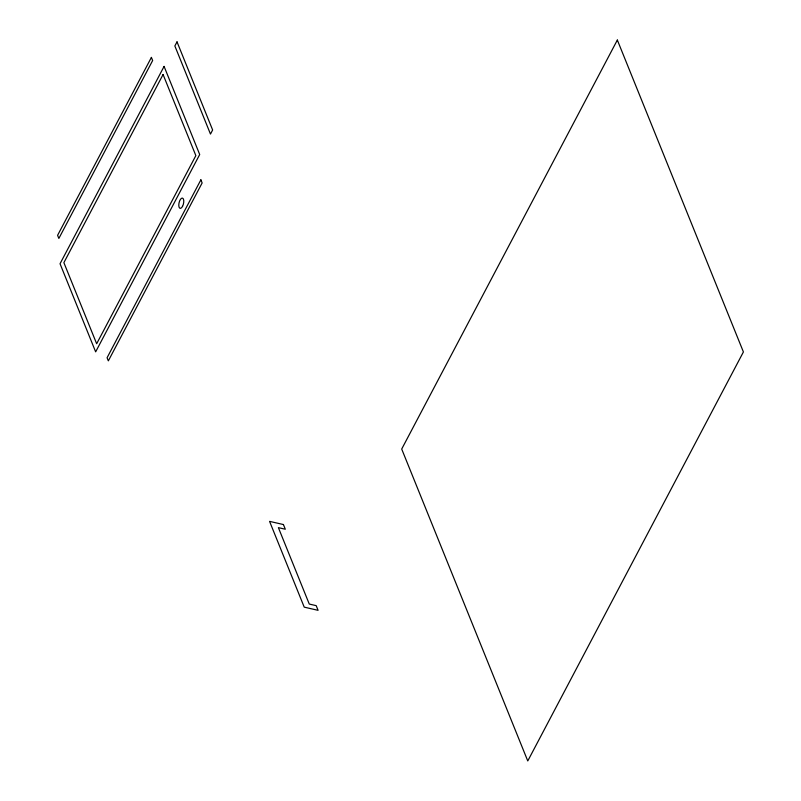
<?xml version="1.0" encoding="UTF-8"?>
<svg xmlns="http://www.w3.org/2000/svg" width="801" height="801" viewBox="0 0 801 801"><rect width="100%" height="100%" fill="white"/><g stroke="black" fill="none" stroke-linecap="round" stroke-linejoin="round"><path stroke-width="1.2" d="M151.399 57.412L57.592 235.324L58.853 238.438L152.651 60.526L151.399 57.412M164.085 66.413L60.035 263.749L95.649 351.859L199.699 154.523L164.085 66.413M177.021 41.872L174.858 45.957L210.473 134.077L212.635 129.982L177.021 41.872M163.074 74.523L63.88 262.658L96.661 343.749L195.855 155.614L163.074 74.523M200.881 179.835L107.074 357.747L108.335 360.861L202.142 182.948L200.881 179.835M617.341 40.05L401.701 449.051L527.769 760.95L743.408 351.949L617.341 40.05M283.424 524.545L269.567 521.371L304.23 607.148L318.087 610.322L316.195 605.646L309.266 604.054L278.388 527.639L285.316 529.231L283.424 524.545M182.548 206.338A5.247 2.263 -77.1 0 0 182.518 198.117A5.247 2.263 -77.1 0 0 178.783 205.206A5.247 2.263 -77.1 0 0 182.548 206.338"/></g></svg>
